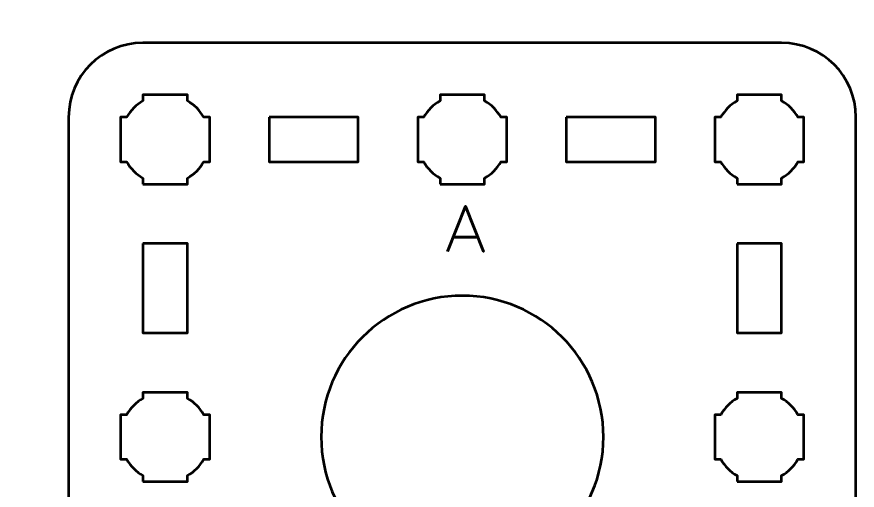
# Model space of a CAD drawing. Header units: centimetres. Extents: x -21 to 0, y -29.7 to 0.
# Drawn here: x -8.5 to -2.84, y -20.31 to -17.13 of the extents above; entities that cross this region are included whole.
import ezdxf

# ---------------------------------------------------------------- set-up
doc = ezdxf.new("R2010")
doc.units = ezdxf.units.CM
doc.header["$MEASUREMENT"] = 0
doc.layers.add('Layer 1', color=7, linetype='Continuous')

msp = doc.modelspace()

# ---------------------------------------------------------------- linework, layer by layer
at = {"layer": 'Layer 1', "color": 1, "lineweight": 53}
msp.add_open_spline([(-21.00003, -29.19995), (-21.00003, -29.19995), (-21.00003, -1.69992), (-21.00003, -1.69992), (-21.00003, -1.69992), (-21.00003, -1.61709), (-20.93286, -1.54992), (-20.85003, -1.54992), (-20.85003, -1.54992), (-20.7672, -1.54992), (-20.70003, -1.48275), (-20.70003, -1.39992), (-20.70003, -1.39992), (-20.70003, -1.31709), (-20.7672, -1.24992), (-20.85003, -1.24992), (-20.85003, -1.24992), (-20.93286, -1.24992), (-21.00003, -1.18275), (-21.00003, -1.09992), (-21.00003, -1.09992), (-21.00003, -1.09992), (-21.00003, -0.49992), (-21.00003, -0.49992), (-21.00003, -0.49992), (-21.00003, -0.22295), (-20.77694, 0.00004), (-20.49994, 0.00004), (-20.49994, 0.00004), (-20.49994, 0.00004), (-0.50008, 0.00004), (-0.50008, 0.00004), (-0.50008, 0.00004), (-0.22294, 0.00004), (0.00002, -0.22295), (0.00002, -0.49992), (0.00002, -0.49992), (0.00002, -0.49992), (0.00002, -29.19995), (0.00002, -29.19995), (0.00002, -29.19995), (0.00002, -29.47695), (-0.22294, -29.70004), (-0.50008, -29.70004), (-0.50008, -29.70004), (-0.50008, -29.70004), (-20.49994, -29.70004), (-20.49994, -29.70004), (-20.49994, -29.70004), (-20.77694, -29.70004), (-21.00003, -29.47695), (-21.00003, -29.19995)], degree=3, knots=[0, 0, 0, 0, 0.0769231, 0.0769231, 0.0769231, 0.0769231, 0.1538462, 0.1538462, 0.1538462, 0.1538462, 0.2307692, 0.2307692, 0.2307692, 0.2307692, 0.3076923, 0.3076923, 0.3076923, 0.3076923, 0.3846154, 0.3846154, 0.3846154, 0.3846154, 0.4615385, 0.4615385, 0.4615385, 0.4615385, 0.5384615, 0.5384615, 0.5384615, 0.5384615, 0.6153846, 0.6153846, 0.6153846, 0.6153846, 0.6923077, 0.6923077, 0.6923077, 0.6923077, 0.7692308, 0.7692308, 0.7692308, 0.7692308, 0.8461538, 0.8461538, 0.8461538, 0.8461538, 0.9230769, 0.9230769, 0.9230769, 0.9230769, 1, 1, 1, 1], dxfattribs=at)
at = {"layer": 'Layer 1', "color": 3, "lineweight": 53}
msp.add_open_spline([(-7.64993, -17.29997), (-7.64993, -17.29997), (-3.35006, -17.29997), (-3.35006, -17.29997), (-3.35006, -17.29997), (-3.07292, -17.29997), (-2.84996, -17.52306), (-2.84996, -17.80006), (-2.84996, -17.80006), (-2.84996, -17.80006), (-2.84996, -22.09993), (-2.84996, -22.09993), (-2.84996, -22.09993), (-2.84996, -22.37707), (-3.07292, -22.60003), (-3.35006, -22.60003), (-3.35006, -22.60003), (-3.35006, -22.60003), (-7.64993, -22.60003), (-7.64993, -22.60003), (-7.64993, -22.60003), (-7.92693, -22.60003), (-8.15002, -22.37707), (-8.15002, -22.09993), (-8.15002, -22.09993), (-8.15002, -22.09993), (-8.15002, -17.80006), (-8.15002, -17.80006), (-8.15002, -17.80006), (-8.15002, -17.52306), (-7.92693, -17.29997), (-7.64993, -17.29997)], degree=3, knots=[0, 0, 0, 0, 0.125, 0.125, 0.125, 0.125, 0.25, 0.25, 0.25, 0.25, 0.375, 0.375, 0.375, 0.375, 0.5, 0.5, 0.5, 0.5, 0.625, 0.625, 0.625, 0.625, 0.75, 0.75, 0.75, 0.75, 0.875, 0.875, 0.875, 0.875, 1, 1, 1, 1], dxfattribs=at)
at = {"layer": 'Layer 1', "lineweight": 53}
for points, knots in [([(-7.64998, -18.25006), (-7.64998, -18.25006), (-7.64998, -18.20988), (-7.64998, -18.20988), (-7.64998, -18.20988), (-7.69552, -18.18355), (-7.73348, -18.1456), (-7.75983, -18.10007), (-7.75983, -18.10007), (-7.75983, -18.10007), (-7.79998, -18.10007), (-7.79998, -18.10007), (-7.79998, -18.10007), (-7.79998, -18.10007), (-7.79998, -17.95155), (-7.79998, -17.95155), (-7.79998, -17.95155), (-7.79998, -17.95155), (-7.8, -17.95), (-7.8, -17.95), (-7.8, -17.95), (-7.8, -17.95), (-7.79998, -17.94845), (-7.79998, -17.94845), (-7.79998, -17.94845), (-7.79998, -17.94845), (-7.79998, -17.80006), (-7.79998, -17.80006), (-7.79998, -17.80006), (-7.79998, -17.80006), (-7.75988, -17.80006), (-7.75988, -17.80006), (-7.75988, -17.80006), (-7.73353, -17.75449), (-7.69554, -17.71649), (-7.64998, -17.69013), (-7.64998, -17.69013), (-7.64998, -17.69013), (-7.64998, -17.65005), (-7.64998, -17.65005), (-7.64998, -17.65005), (-7.64998, -17.65005), (-7.50464, -17.65005), (-7.50464, -17.65005), (-7.50464, -17.65005), (-7.50464, -17.65005), (-7.5, -17.64999), (-7.5, -17.64999), (-7.5, -17.64999), (-7.5, -17.64999), (-7.49535, -17.65005), (-7.49535, -17.65005), (-7.49535, -17.65005), (-7.49535, -17.65005), (-7.34997, -17.65005), (-7.34997, -17.65005), (-7.34997, -17.65005), (-7.34997, -17.65005), (-7.34997, -17.69013), (-7.34997, -17.69013), (-7.34997, -17.69013), (-7.3044, -17.71649), (-7.26643, -17.75449), (-7.24009, -17.80006), (-7.24009, -17.80006), (-7.24009, -17.80006), (-7.19997, -17.80006), (-7.19997, -17.80006), (-7.19997, -17.80006), (-7.19997, -17.80006), (-7.19997, -18.10007), (-7.19997, -18.10007), (-7.19997, -18.10007), (-7.19997, -18.10007), (-7.24014, -18.10007), (-7.24014, -18.10007), (-7.24014, -18.10007), (-7.26648, -18.1456), (-7.30444, -18.18355), (-7.34997, -18.20988), (-7.34997, -18.20988), (-7.34997, -18.20988), (-7.34997, -18.25006), (-7.34997, -18.25006), (-7.34997, -18.25006), (-7.34997, -18.25006), (-7.64998, -18.25006), (-7.64998, -18.25006)], [0, 0, 0, 0, 0.0454545, 0.0454545, 0.0454545, 0.0454545, 0.0909091, 0.0909091, 0.0909091, 0.0909091, 0.1363636, 0.1363636, 0.1363636, 0.1363636, 0.1818182, 0.1818182, 0.1818182, 0.1818182, 0.2272727, 0.2272727, 0.2272727, 0.2272727, 0.2727273, 0.2727273, 0.2727273, 0.2727273, 0.3181818, 0.3181818, 0.3181818, 0.3181818, 0.3636364, 0.3636364, 0.3636364, 0.3636364, 0.4090909, 0.4090909, 0.4090909, 0.4090909, 0.4545455, 0.4545455, 0.4545455, 0.4545455, 0.5, 0.5, 0.5, 0.5, 0.5454545, 0.5454545, 0.5454545, 0.5454545, 0.5909091, 0.5909091, 0.5909091, 0.5909091, 0.6363636, 0.6363636, 0.6363636, 0.6363636, 0.6818182, 0.6818182, 0.6818182, 0.6818182, 0.7272727, 0.7272727, 0.7272727, 0.7272727, 0.7727273, 0.7727273, 0.7727273, 0.7727273, 0.8181818, 0.8181818, 0.8181818, 0.8181818, 0.8636364, 0.8636364, 0.8636364, 0.8636364, 0.9090909, 0.9090909, 0.9090909, 0.9090909, 0.9545455, 0.9545455, 0.9545455, 0.9545455, 1, 1, 1, 1]), ([(-5.64998, -18.25006), (-5.64998, -18.25006), (-5.64998, -18.20988), (-5.64998, -18.20988), (-5.64998, -18.20988), (-5.69552, -18.18355), (-5.73348, -18.1456), (-5.75983, -18.10007), (-5.75983, -18.10007), (-5.75983, -18.10007), (-5.79998, -18.10007), (-5.79998, -18.10007), (-5.79998, -18.10007), (-5.79998, -18.10007), (-5.79998, -17.95155), (-5.79998, -17.95155), (-5.79998, -17.95155), (-5.79998, -17.95155), (-5.8, -17.95), (-5.8, -17.95), (-5.8, -17.95), (-5.8, -17.95), (-5.79998, -17.94845), (-5.79998, -17.94845), (-5.79998, -17.94845), (-5.79998, -17.94845), (-5.79998, -17.80006), (-5.79998, -17.80006), (-5.79998, -17.80006), (-5.79998, -17.80006), (-5.75988, -17.80006), (-5.75988, -17.80006), (-5.75988, -17.80006), (-5.73353, -17.75449), (-5.69554, -17.71649), (-5.64998, -17.69013), (-5.64998, -17.69013), (-5.64998, -17.69013), (-5.64998, -17.65005), (-5.64998, -17.65005), (-5.64998, -17.65005), (-5.64998, -17.65005), (-5.50464, -17.65005), (-5.50464, -17.65005), (-5.50464, -17.65005), (-5.50464, -17.65005), (-5.5, -17.64999), (-5.5, -17.64999), (-5.5, -17.64999), (-5.5, -17.64999), (-5.49535, -17.65005), (-5.49535, -17.65005), (-5.49535, -17.65005), (-5.49535, -17.65005), (-5.34997, -17.65005), (-5.34997, -17.65005), (-5.34997, -17.65005), (-5.34997, -17.65005), (-5.34997, -17.69013), (-5.34997, -17.69013), (-5.34997, -17.69013), (-5.3044, -17.71649), (-5.26643, -17.75449), (-5.24009, -17.80006), (-5.24009, -17.80006), (-5.24009, -17.80006), (-5.19997, -17.80006), (-5.19997, -17.80006), (-5.19997, -17.80006), (-5.19997, -17.80006), (-5.19997, -18.10007), (-5.19997, -18.10007), (-5.19997, -18.10007), (-5.19997, -18.10007), (-5.24014, -18.10007), (-5.24014, -18.10007), (-5.24014, -18.10007), (-5.26648, -18.1456), (-5.30444, -18.18355), (-5.34997, -18.20988), (-5.34997, -18.20988), (-5.34997, -18.20988), (-5.34997, -18.25006), (-5.34997, -18.25006), (-5.34997, -18.25006), (-5.34997, -18.25006), (-5.64998, -18.25006), (-5.64998, -18.25006)], [0, 0, 0, 0, 0.0454545, 0.0454545, 0.0454545, 0.0454545, 0.0909091, 0.0909091, 0.0909091, 0.0909091, 0.1363636, 0.1363636, 0.1363636, 0.1363636, 0.1818182, 0.1818182, 0.1818182, 0.1818182, 0.2272727, 0.2272727, 0.2272727, 0.2272727, 0.2727273, 0.2727273, 0.2727273, 0.2727273, 0.3181818, 0.3181818, 0.3181818, 0.3181818, 0.3636364, 0.3636364, 0.3636364, 0.3636364, 0.4090909, 0.4090909, 0.4090909, 0.4090909, 0.4545455, 0.4545455, 0.4545455, 0.4545455, 0.5, 0.5, 0.5, 0.5, 0.5454545, 0.5454545, 0.5454545, 0.5454545, 0.5909091, 0.5909091, 0.5909091, 0.5909091, 0.6363636, 0.6363636, 0.6363636, 0.6363636, 0.6818182, 0.6818182, 0.6818182, 0.6818182, 0.7272727, 0.7272727, 0.7272727, 0.7272727, 0.7727273, 0.7727273, 0.7727273, 0.7727273, 0.8181818, 0.8181818, 0.8181818, 0.8181818, 0.8636364, 0.8636364, 0.8636364, 0.8636364, 0.9090909, 0.9090909, 0.9090909, 0.9090909, 0.9545455, 0.9545455, 0.9545455, 0.9545455, 1, 1, 1, 1]), ([(-3.64998, -18.25006), (-3.64998, -18.25006), (-3.64998, -18.20988), (-3.64998, -18.20988), (-3.64998, -18.20988), (-3.69552, -18.18355), (-3.73348, -18.1456), (-3.75983, -18.10007), (-3.75983, -18.10007), (-3.75983, -18.10007), (-3.79998, -18.10007), (-3.79998, -18.10007), (-3.79998, -18.10007), (-3.79998, -18.10007), (-3.79998, -17.95155), (-3.79998, -17.95155), (-3.79998, -17.95155), (-3.79998, -17.95155), (-3.8, -17.95), (-3.8, -17.95), (-3.8, -17.95), (-3.8, -17.95), (-3.79998, -17.94845), (-3.79998, -17.94845), (-3.79998, -17.94845), (-3.79998, -17.94845), (-3.79998, -17.80006), (-3.79998, -17.80006), (-3.79998, -17.80006), (-3.79998, -17.80006), (-3.75988, -17.80006), (-3.75988, -17.80006), (-3.75988, -17.80006), (-3.73353, -17.75449), (-3.69554, -17.71649), (-3.64998, -17.69013), (-3.64998, -17.69013), (-3.64998, -17.69013), (-3.64998, -17.65005), (-3.64998, -17.65005), (-3.64998, -17.65005), (-3.64998, -17.65005), (-3.50464, -17.65005), (-3.50464, -17.65005), (-3.50464, -17.65005), (-3.50464, -17.65005), (-3.5, -17.64999), (-3.5, -17.64999), (-3.5, -17.64999), (-3.5, -17.64999), (-3.49535, -17.65005), (-3.49535, -17.65005), (-3.49535, -17.65005), (-3.49535, -17.65005), (-3.34997, -17.65005), (-3.34997, -17.65005), (-3.34997, -17.65005), (-3.34997, -17.65005), (-3.34997, -17.69013), (-3.34997, -17.69013), (-3.34997, -17.69013), (-3.3044, -17.71649), (-3.26643, -17.75449), (-3.24009, -17.80006), (-3.24009, -17.80006), (-3.24009, -17.80006), (-3.19997, -17.80006), (-3.19997, -17.80006), (-3.19997, -17.80006), (-3.19997, -17.80006), (-3.19997, -18.10007), (-3.19997, -18.10007), (-3.19997, -18.10007), (-3.19997, -18.10007), (-3.24014, -18.10007), (-3.24014, -18.10007), (-3.24014, -18.10007), (-3.26648, -18.1456), (-3.30444, -18.18355), (-3.34997, -18.20988), (-3.34997, -18.20988), (-3.34997, -18.20988), (-3.34997, -18.25006), (-3.34997, -18.25006), (-3.34997, -18.25006), (-3.34997, -18.25006), (-3.64998, -18.25006), (-3.64998, -18.25006)], [0, 0, 0, 0, 0.0454545, 0.0454545, 0.0454545, 0.0454545, 0.0909091, 0.0909091, 0.0909091, 0.0909091, 0.1363636, 0.1363636, 0.1363636, 0.1363636, 0.1818182, 0.1818182, 0.1818182, 0.1818182, 0.2272727, 0.2272727, 0.2272727, 0.2272727, 0.2727273, 0.2727273, 0.2727273, 0.2727273, 0.3181818, 0.3181818, 0.3181818, 0.3181818, 0.3636364, 0.3636364, 0.3636364, 0.3636364, 0.4090909, 0.4090909, 0.4090909, 0.4090909, 0.4545455, 0.4545455, 0.4545455, 0.4545455, 0.5, 0.5, 0.5, 0.5, 0.5454545, 0.5454545, 0.5454545, 0.5454545, 0.5909091, 0.5909091, 0.5909091, 0.5909091, 0.6363636, 0.6363636, 0.6363636, 0.6363636, 0.6818182, 0.6818182, 0.6818182, 0.6818182, 0.7272727, 0.7272727, 0.7272727, 0.7272727, 0.7727273, 0.7727273, 0.7727273, 0.7727273, 0.8181818, 0.8181818, 0.8181818, 0.8181818, 0.8636364, 0.8636364, 0.8636364, 0.8636364, 0.9090909, 0.9090909, 0.9090909, 0.9090909, 0.9545455, 0.9545455, 0.9545455, 0.9545455, 1, 1, 1, 1]), ([(-6.79998, -17.80006), (-6.79998, -17.80006), (-6.19997, -17.80006), (-6.19997, -17.80006), (-6.19997, -17.80006), (-6.19997, -17.80006), (-6.19997, -18.10007), (-6.19997, -18.10007), (-6.19997, -18.10007), (-6.19997, -18.10007), (-6.79998, -18.10007), (-6.79998, -18.10007), (-6.79998, -18.10007), (-6.79998, -18.10007), (-6.79998, -17.80006), (-6.79998, -17.80006)], [0, 0, 0, 0, 0.25, 0.25, 0.25, 0.25, 0.5, 0.5, 0.5, 0.5, 0.75, 0.75, 0.75, 0.75, 1, 1, 1, 1]), ([(-4.80001, -17.80006), (-4.80001, -17.80006), (-4.20001, -17.80006), (-4.20001, -17.80006), (-4.20001, -17.80006), (-4.20001, -17.80006), (-4.20001, -18.10007), (-4.20001, -18.10007), (-4.20001, -18.10007), (-4.20001, -18.10007), (-4.80001, -18.10007), (-4.80001, -18.10007), (-4.80001, -18.10007), (-4.80001, -18.10007), (-4.80001, -17.80006), (-4.80001, -17.80006)], [0, 0, 0, 0, 0.25, 0.25, 0.25, 0.25, 0.5, 0.5, 0.5, 0.5, 0.75, 0.75, 0.75, 0.75, 1, 1, 1, 1]), ([(-7.64993, -18.65001), (-7.64993, -18.65001), (-7.34992, -18.65001), (-7.34992, -18.65001), (-7.34992, -18.65001), (-7.34992, -18.65001), (-7.34992, -19.25002), (-7.34992, -19.25002), (-7.34992, -19.25002), (-7.34992, -19.25002), (-7.64993, -19.25002), (-7.64993, -19.25002), (-7.64993, -19.25002), (-7.64993, -19.25002), (-7.64993, -18.65001), (-7.64993, -18.65001)], [0, 0, 0, 0, 0.25, 0.25, 0.25, 0.25, 0.5, 0.5, 0.5, 0.5, 0.75, 0.75, 0.75, 0.75, 1, 1, 1, 1]), ([(-3.65006, -18.65001), (-3.65006, -18.65001), (-3.35006, -18.65001), (-3.35006, -18.65001), (-3.35006, -18.65001), (-3.35006, -18.65001), (-3.35006, -19.25002), (-3.35006, -19.25002), (-3.35006, -19.25002), (-3.35006, -19.25002), (-3.65006, -19.25002), (-3.65006, -19.25002), (-3.65006, -19.25002), (-3.65006, -19.25002), (-3.65006, -18.65001), (-3.65006, -18.65001)], [0, 0, 0, 0, 0.25, 0.25, 0.25, 0.25, 0.5, 0.5, 0.5, 0.5, 0.75, 0.75, 0.75, 0.75, 1, 1, 1, 1]), ([(-7.64998, -20.25006), (-7.64998, -20.25006), (-7.64998, -20.20988), (-7.64998, -20.20988), (-7.64998, -20.20988), (-7.69552, -20.18355), (-7.73348, -20.1456), (-7.75983, -20.10007), (-7.75983, -20.10007), (-7.75983, -20.10007), (-7.79998, -20.10007), (-7.79998, -20.10007), (-7.79998, -20.10007), (-7.79998, -20.10007), (-7.79998, -19.95155), (-7.79998, -19.95155), (-7.79998, -19.95155), (-7.79998, -19.95155), (-7.8, -19.95), (-7.8, -19.95), (-7.8, -19.95), (-7.8, -19.95), (-7.79998, -19.94845), (-7.79998, -19.94845), (-7.79998, -19.94845), (-7.79998, -19.94845), (-7.79998, -19.80006), (-7.79998, -19.80006), (-7.79998, -19.80006), (-7.79998, -19.80006), (-7.75988, -19.80006), (-7.75988, -19.80006), (-7.75988, -19.80006), (-7.73353, -19.75449), (-7.69554, -19.71649), (-7.64998, -19.69013), (-7.64998, -19.69013), (-7.64998, -19.69013), (-7.64998, -19.65005), (-7.64998, -19.65005), (-7.64998, -19.65005), (-7.64998, -19.65005), (-7.50464, -19.65005), (-7.50464, -19.65005), (-7.50464, -19.65005), (-7.50464, -19.65005), (-7.5, -19.64999), (-7.5, -19.64999), (-7.5, -19.64999), (-7.5, -19.64999), (-7.49535, -19.65005), (-7.49535, -19.65005), (-7.49535, -19.65005), (-7.49535, -19.65005), (-7.34997, -19.65005), (-7.34997, -19.65005), (-7.34997, -19.65005), (-7.34997, -19.65005), (-7.34997, -19.69013), (-7.34997, -19.69013), (-7.34997, -19.69013), (-7.3044, -19.71649), (-7.26643, -19.75449), (-7.24009, -19.80006), (-7.24009, -19.80006), (-7.24009, -19.80006), (-7.19997, -19.80006), (-7.19997, -19.80006), (-7.19997, -19.80006), (-7.19997, -19.80006), (-7.19997, -20.10007), (-7.19997, -20.10007), (-7.19997, -20.10007), (-7.19997, -20.10007), (-7.24014, -20.10007), (-7.24014, -20.10007), (-7.24014, -20.10007), (-7.26648, -20.1456), (-7.30444, -20.18355), (-7.34997, -20.20988), (-7.34997, -20.20988), (-7.34997, -20.20988), (-7.34997, -20.25006), (-7.34997, -20.25006), (-7.34997, -20.25006), (-7.34997, -20.25006), (-7.64998, -20.25006), (-7.64998, -20.25006)], [0, 0, 0, 0, 0.0454545, 0.0454545, 0.0454545, 0.0454545, 0.0909091, 0.0909091, 0.0909091, 0.0909091, 0.1363636, 0.1363636, 0.1363636, 0.1363636, 0.1818182, 0.1818182, 0.1818182, 0.1818182, 0.2272727, 0.2272727, 0.2272727, 0.2272727, 0.2727273, 0.2727273, 0.2727273, 0.2727273, 0.3181818, 0.3181818, 0.3181818, 0.3181818, 0.3636364, 0.3636364, 0.3636364, 0.3636364, 0.4090909, 0.4090909, 0.4090909, 0.4090909, 0.4545455, 0.4545455, 0.4545455, 0.4545455, 0.5, 0.5, 0.5, 0.5, 0.5454545, 0.5454545, 0.5454545, 0.5454545, 0.5909091, 0.5909091, 0.5909091, 0.5909091, 0.6363636, 0.6363636, 0.6363636, 0.6363636, 0.6818182, 0.6818182, 0.6818182, 0.6818182, 0.7272727, 0.7272727, 0.7272727, 0.7272727, 0.7727273, 0.7727273, 0.7727273, 0.7727273, 0.8181818, 0.8181818, 0.8181818, 0.8181818, 0.8636364, 0.8636364, 0.8636364, 0.8636364, 0.9090909, 0.9090909, 0.9090909, 0.9090909, 0.9545455, 0.9545455, 0.9545455, 0.9545455, 1, 1, 1, 1]), ([(-3.64998, -20.25006), (-3.64998, -20.25006), (-3.64998, -20.20988), (-3.64998, -20.20988), (-3.64998, -20.20988), (-3.69552, -20.18355), (-3.73348, -20.1456), (-3.75983, -20.10007), (-3.75983, -20.10007), (-3.75983, -20.10007), (-3.79998, -20.10007), (-3.79998, -20.10007), (-3.79998, -20.10007), (-3.79998, -20.10007), (-3.79998, -19.95155), (-3.79998, -19.95155), (-3.79998, -19.95155), (-3.79998, -19.95155), (-3.8, -19.95), (-3.8, -19.95), (-3.8, -19.95), (-3.8, -19.95), (-3.79998, -19.94845), (-3.79998, -19.94845), (-3.79998, -19.94845), (-3.79998, -19.94845), (-3.79998, -19.80006), (-3.79998, -19.80006), (-3.79998, -19.80006), (-3.79998, -19.80006), (-3.75988, -19.80006), (-3.75988, -19.80006), (-3.75988, -19.80006), (-3.73353, -19.75449), (-3.69554, -19.71649), (-3.64998, -19.69013), (-3.64998, -19.69013), (-3.64998, -19.69013), (-3.64998, -19.65005), (-3.64998, -19.65005), (-3.64998, -19.65005), (-3.64998, -19.65005), (-3.50464, -19.65005), (-3.50464, -19.65005), (-3.50464, -19.65005), (-3.50464, -19.65005), (-3.5, -19.64999), (-3.5, -19.64999), (-3.5, -19.64999), (-3.5, -19.64999), (-3.49535, -19.65005), (-3.49535, -19.65005), (-3.49535, -19.65005), (-3.49535, -19.65005), (-3.34997, -19.65005), (-3.34997, -19.65005), (-3.34997, -19.65005), (-3.34997, -19.65005), (-3.34997, -19.69013), (-3.34997, -19.69013), (-3.34997, -19.69013), (-3.3044, -19.71649), (-3.26643, -19.75449), (-3.24009, -19.80006), (-3.24009, -19.80006), (-3.24009, -19.80006), (-3.19997, -19.80006), (-3.19997, -19.80006), (-3.19997, -19.80006), (-3.19997, -19.80006), (-3.19997, -20.10007), (-3.19997, -20.10007), (-3.19997, -20.10007), (-3.19997, -20.10007), (-3.24014, -20.10007), (-3.24014, -20.10007), (-3.24014, -20.10007), (-3.26648, -20.1456), (-3.30444, -20.18355), (-3.34997, -20.20988), (-3.34997, -20.20988), (-3.34997, -20.20988), (-3.34997, -20.25006), (-3.34997, -20.25006), (-3.34997, -20.25006), (-3.34997, -20.25006), (-3.64998, -20.25006), (-3.64998, -20.25006)], [0, 0, 0, 0, 0.0454545, 0.0454545, 0.0454545, 0.0454545, 0.0909091, 0.0909091, 0.0909091, 0.0909091, 0.1363636, 0.1363636, 0.1363636, 0.1363636, 0.1818182, 0.1818182, 0.1818182, 0.1818182, 0.2272727, 0.2272727, 0.2272727, 0.2272727, 0.2727273, 0.2727273, 0.2727273, 0.2727273, 0.3181818, 0.3181818, 0.3181818, 0.3181818, 0.3636364, 0.3636364, 0.3636364, 0.3636364, 0.4090909, 0.4090909, 0.4090909, 0.4090909, 0.4545455, 0.4545455, 0.4545455, 0.4545455, 0.5, 0.5, 0.5, 0.5, 0.5454545, 0.5454545, 0.5454545, 0.5454545, 0.5909091, 0.5909091, 0.5909091, 0.5909091, 0.6363636, 0.6363636, 0.6363636, 0.6363636, 0.6818182, 0.6818182, 0.6818182, 0.6818182, 0.7272727, 0.7272727, 0.7272727, 0.7272727, 0.7727273, 0.7727273, 0.7727273, 0.7727273, 0.8181818, 0.8181818, 0.8181818, 0.8181818, 0.8636364, 0.8636364, 0.8636364, 0.8636364, 0.9090909, 0.9090909, 0.9090909, 0.9090909, 0.9545455, 0.9545455, 0.9545455, 0.9545455, 1, 1, 1, 1])]:
    msp.add_open_spline(points, degree=3, knots=knots, dxfattribs=at)
at = {"layer": 'Layer 1', "color": 5, "lineweight": 53}
for points, knots in [([(-5.60015, -18.70342), (-5.60015, -18.70342), (-5.47908, -18.3982), (-5.47908, -18.3982), (-5.47908, -18.3982), (-5.47908, -18.3982), (-5.35758, -18.70342), (-5.35758, -18.70342), (-5.35758, -18.70342), (-5.35758, -18.70342), (-5.47908, -18.3982), (-5.47908, -18.3982), (-5.47908, -18.3982), (-5.47908, -18.3982), (-5.60015, -18.70342), (-5.60015, -18.70342)], [0, 0, 0, 0, 0.25, 0.25, 0.25, 0.25, 0.5, 0.5, 0.5, 0.5, 0.75, 0.75, 0.75, 0.75, 1, 1, 1, 1]), ([(-5.56205, -18.60732), (-5.56205, -18.60732), (-5.39611, -18.60732), (-5.39611, -18.60732), (-5.39611, -18.60732), (-5.39611, -18.60732), (-5.56205, -18.60732), (-5.56205, -18.60732)], [0, 0, 0, 0, 0.5, 0.5, 0.5, 0.5, 1, 1, 1, 1])]:
    msp.add_open_spline(points, degree=3, knots=knots, dxfattribs=at)
at = {"layer": 'Layer 1', "color": 250, "lineweight": 53}
msp.add_open_spline([(-5.49999, -19), (-4.9754, -19), (-4.54999, -19.42541), (-4.54999, -19.95), (-4.54999, -19.95), (-4.54999, -20.47459), (-4.9754, -20.9), (-5.49999, -20.9), (-5.49999, -20.9), (-6.02458, -20.9), (-6.44999, -20.47459), (-6.44999, -19.95), (-6.44999, -19.95), (-6.44999, -19.42541), (-6.02458, -19), (-5.49999, -19)], degree=3, knots=[0, 0, 0, 0, 0.25, 0.25, 0.25, 0.25, 0.5, 0.5, 0.5, 0.5, 0.75, 0.75, 0.75, 0.75, 1, 1, 1, 1], dxfattribs=at)

doc.saveas('drawing.dxf')
